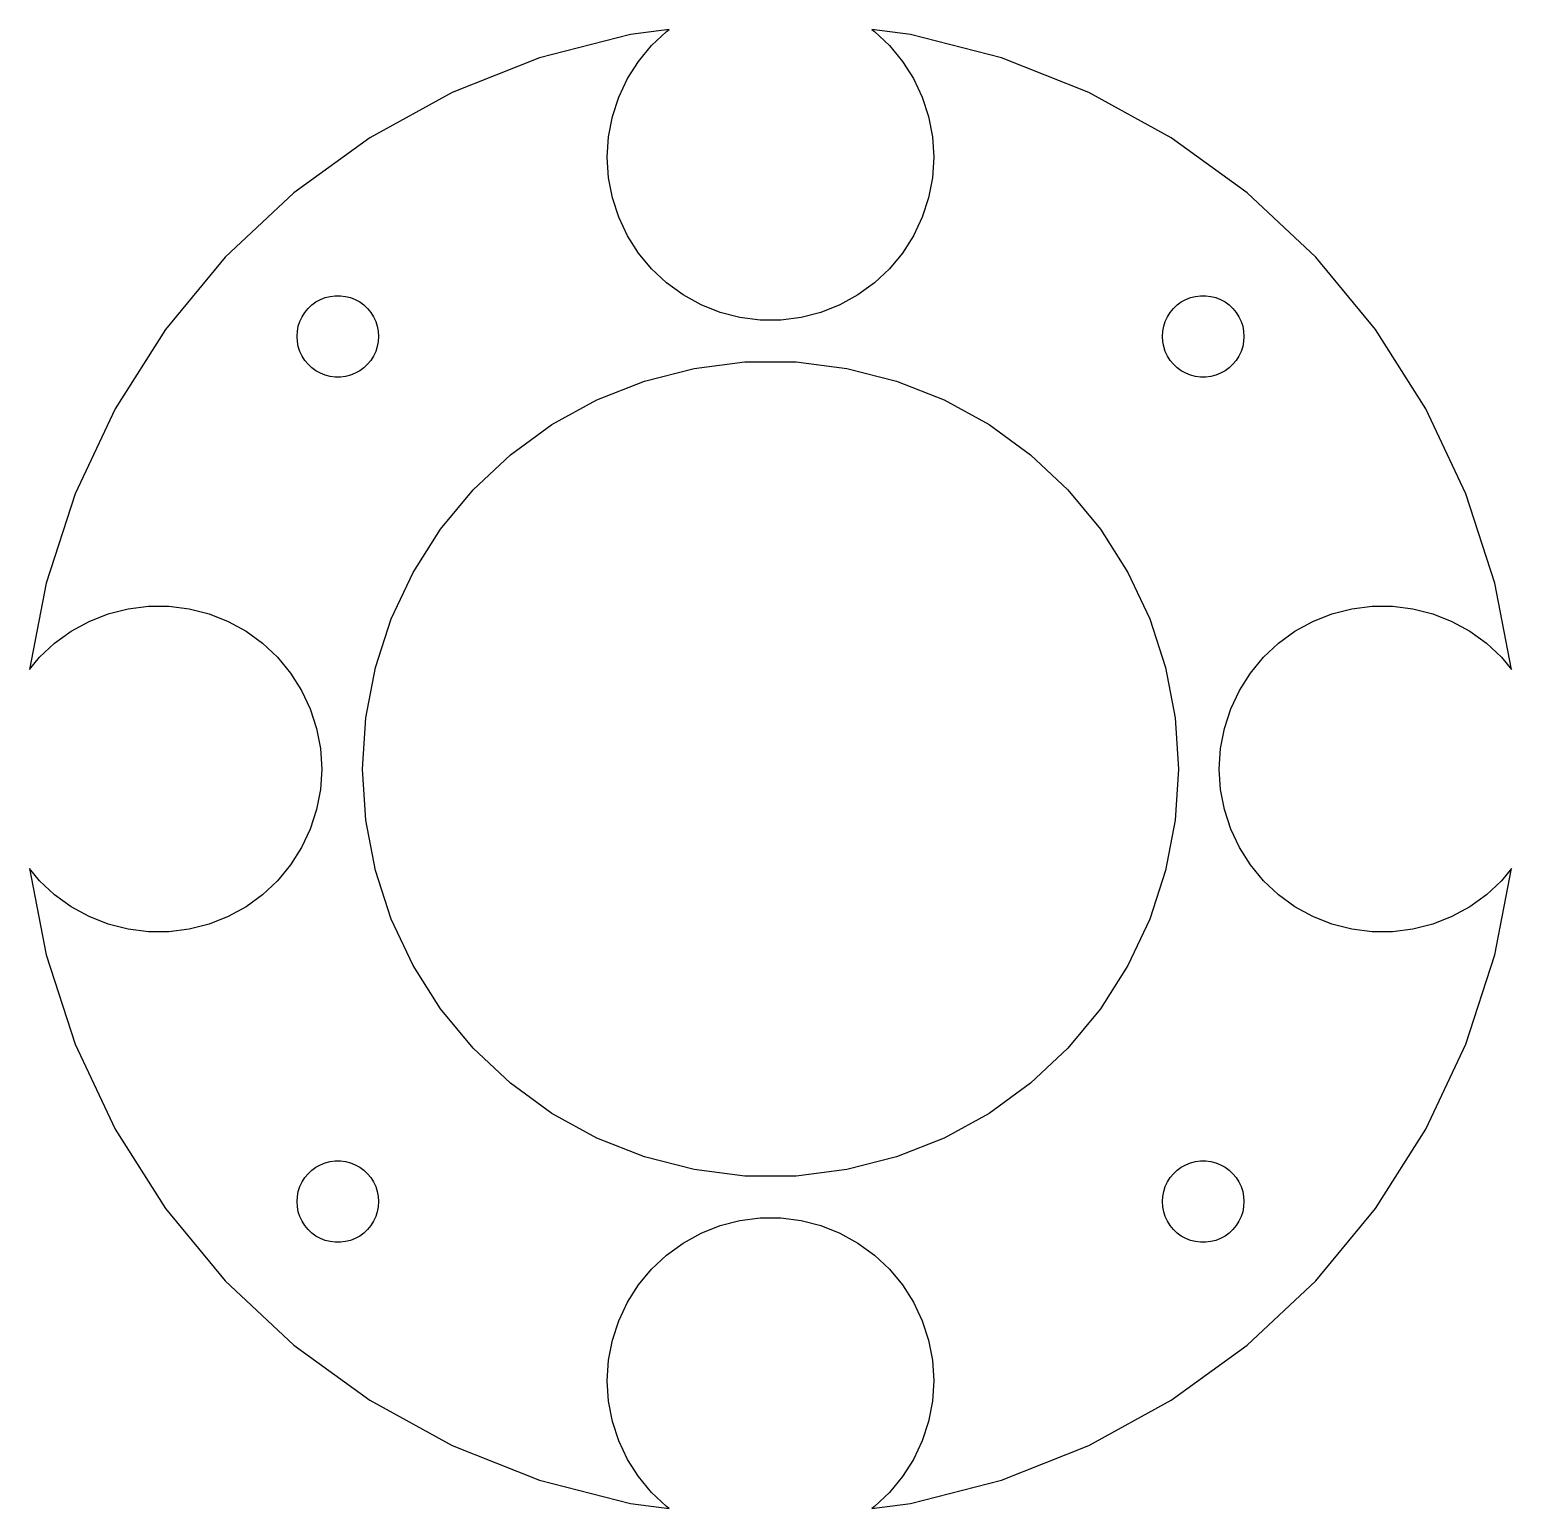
# Model space of a CAD drawing. Header units: metres. Extents: x -27.2 to 27.2, y -27.2 to 27.2.
import ezdxf

# ---------------------------------------------------------------- set-up
doc = ezdxf.new("R2010")
doc.units = ezdxf.units.M

msp = doc.modelspace()

# ---------------------------------------------------------------- linework, layer by layer
for p, q in [((-5.15298, 27.0129), (-8.49796, 26.1541)), ((-3.7285, 27.1928), (-5.15298, 27.0129)), ((-4.37381, 26.6073), (-3.82454, 27.1231)), ((-3.82454, 27.1231), (-3.7285, 27.1928)), ((5.15298, 27.0129), (3.7285, 27.1928)), ((3.7285, 27.1928), (3.82454, 27.1231)), ((3.82454, 27.1231), (4.37381, 26.6073)), ((8.49796, 26.1541), (5.15298, 27.0129)), ((-8.49796, 26.1541), (-11.7089, 24.8827)), ((-4.8541, 26.0267), (-4.37381, 26.6073)), ((4.37381, 26.6073), (4.8541, 26.0267)), ((11.7089, 24.8827), (8.49796, 26.1541)), ((-5.25783, 25.3905), (-4.8541, 26.0267)), ((4.8541, 26.0267), (5.25783, 25.3905)), ((-5.57864, 24.7087), (-5.25783, 25.3905)), ((5.25783, 25.3905), (5.57864, 24.7087)), ((-11.7089, 24.8827), (-14.7352, 23.219)), ((-5.81149, 23.9921), (-5.57864, 24.7087)), ((5.57864, 24.7087), (5.81149, 23.9921)), ((14.7352, 23.219), (11.7089, 24.8827)), ((-5.95268, 23.252), (-5.81149, 23.9921)), ((5.81149, 23.9921), (5.95268, 23.252)), ((-14.7352, 23.219), (-17.5292, 21.1891)), ((-6, 22.5), (-5.95268, 23.252)), ((5.95268, 23.252), (6, 22.5)), ((17.5292, 21.1891), (14.7352, 23.219)), ((-5.95268, 21.748), (-6, 22.5)), ((6, 22.5), (5.95268, 21.748)), ((-5.81149, 21.0079), (-5.95268, 21.748)), ((5.95268, 21.748), (5.81149, 21.0079)), ((-17.5292, 21.1891), (-20.0466, 18.825)), ((-5.57864, 20.2912), (-5.81149, 21.0079)), ((5.81149, 21.0079), (5.57864, 20.2912)), ((20.0466, 18.825), (17.5292, 21.1891)), ((-5.25783, 19.6095), (-5.57864, 20.2912)), ((5.57864, 20.2912), (5.25783, 19.6095)), ((-4.8541, 18.9733), (-5.25783, 19.6095)), ((5.25783, 19.6095), (4.8541, 18.9733)), ((-20.0466, 18.825), (-22.248, 16.1641)), ((-4.37381, 18.3927), (-4.8541, 18.9733)), ((4.8541, 18.9733), (4.37381, 18.3927)), ((22.248, 16.1641), (20.0466, 18.825)), ((-3.82454, 17.8769), (-4.37381, 18.3927)), ((4.37381, 18.3927), (3.82454, 17.8769)), ((-3.21495, 17.434), (-3.82454, 17.8769)), ((3.82454, 17.8769), (3.21495, 17.434)), ((-17.1235, 16.7917), (-17.0034, 16.9368)), ((-17.0034, 16.9368), (-16.8661, 17.0658)), ((-16.8661, 17.0658), (-16.7137, 17.1765)), ((-16.7137, 17.1765), (-16.5487, 17.2672)), ((-16.5487, 17.2672), (-16.3735, 17.3366)), ((-16.3735, 17.3366), (-16.1911, 17.3834)), ((-16.1911, 17.3834), (-16.0042, 17.407)), ((-16.0042, 17.407), (-15.8158, 17.407)), ((-15.8158, 17.407), (-15.6289, 17.3834)), ((-15.6289, 17.3834), (-15.4465, 17.3366)), ((-15.4465, 17.3366), (-15.2713, 17.2672)), ((-15.2713, 17.2672), (-15.1062, 17.1765)), ((-15.1062, 17.1765), (-14.9539, 17.0658)), ((-14.9539, 17.0658), (-14.8165, 16.9368)), ((-14.8165, 16.9368), (-14.6965, 16.7917)), ((-2.55467, 17.071), (-3.21495, 17.434)), ((-1.8541, 16.7937), (-2.55467, 17.071)), ((2.55467, 17.071), (1.8541, 16.7937)), ((3.21495, 17.434), (2.55467, 17.071)), ((14.6965, 16.7917), (14.8165, 16.9368)), ((14.8165, 16.9368), (14.9539, 17.0658)), ((14.9539, 17.0658), (15.1062, 17.1765)), ((15.1062, 17.1765), (15.2713, 17.2672)), ((15.2713, 17.2672), (15.4465, 17.3366)), ((15.4465, 17.3366), (15.6289, 17.3834)), ((15.6289, 17.3834), (15.8158, 17.407)), ((15.8158, 17.407), (16.0042, 17.407)), ((16.0042, 17.407), (16.1911, 17.3834)), ((16.1911, 17.3834), (16.3735, 17.3366)), ((16.3735, 17.3366), (16.5487, 17.2672)), ((16.5487, 17.2672), (16.7137, 17.1765)), ((16.7137, 17.1765), (16.8661, 17.0658)), ((16.8661, 17.0658), (17.0034, 16.9368)), ((17.0034, 16.9368), (17.1235, 16.7917)), ((-17.3629, 16.283), (-17.3047, 16.4622)), ((-17.3047, 16.4622), (-17.2245, 16.6326)), ((-17.2245, 16.6326), (-17.1235, 16.7917)), ((-14.6965, 16.7917), (-14.5955, 16.6326)), ((-14.5955, 16.6326), (-14.5153, 16.4622)), ((-14.5153, 16.4622), (-14.4571, 16.283)), ((-1.12428, 16.6063), (-1.8541, 16.7937)), ((-0.37674, 16.5118), (-1.12428, 16.6063)), ((0.37674, 16.5118), (-0.37674, 16.5118)), ((1.12428, 16.6063), (0.37674, 16.5118)), ((1.8541, 16.7937), (1.12428, 16.6063)), ((14.4571, 16.283), (14.5153, 16.4622)), ((14.5153, 16.4622), (14.5955, 16.6326)), ((14.5955, 16.6326), (14.6965, 16.7917)), ((17.1235, 16.7917), (17.2245, 16.6326)), ((17.2245, 16.6326), (17.3047, 16.4622)), ((17.3047, 16.4622), (17.3629, 16.283)), ((-22.248, 16.1641), (-24.0984, 13.2482)), ((-17.41, 15.91), (-17.3982, 16.098)), ((-17.3982, 15.722), (-17.41, 15.91)), ((-17.3982, 16.098), (-17.3629, 16.283)), ((-14.4571, 16.283), (-14.4218, 16.098)), ((-14.4218, 16.098), (-14.41, 15.91)), ((-14.41, 15.91), (-14.4218, 15.722)), ((14.41, 15.91), (14.4218, 16.098)), ((14.4218, 15.722), (14.41, 15.91)), ((14.4218, 16.098), (14.4571, 16.283)), ((17.3629, 16.283), (17.3982, 16.098)), ((17.3982, 16.098), (17.41, 15.91)), ((17.41, 15.91), (17.3982, 15.722)), ((24.0984, 13.2482), (22.248, 16.1641)), ((-17.3629, 15.537), (-17.3982, 15.722)), ((-17.3047, 15.3578), (-17.3629, 15.537)), ((-17.2245, 15.1874), (-17.3047, 15.3578)), ((-14.5153, 15.3578), (-14.5955, 15.1874)), ((-14.4571, 15.537), (-14.5153, 15.3578)), ((-14.4218, 15.722), (-14.4571, 15.537)), ((14.4571, 15.537), (14.4218, 15.722)), ((14.5153, 15.3578), (14.4571, 15.537)), ((14.5955, 15.1874), (14.5153, 15.3578)), ((17.3047, 15.3578), (17.2245, 15.1874)), ((17.3629, 15.537), (17.3047, 15.3578)), ((17.3982, 15.722), (17.3629, 15.537)), ((-17.1235, 15.0283), (-17.2245, 15.1874)), ((-17.0034, 14.8832), (-17.1235, 15.0283)), ((-16.8661, 14.7542), (-17.0034, 14.8832)), ((-16.7137, 14.6435), (-16.8661, 14.7542)), ((-14.9539, 14.7542), (-15.1062, 14.6435)), ((-14.8165, 14.8832), (-14.9539, 14.7542)), ((-14.6965, 15.0283), (-14.8165, 14.8832)), ((-14.5955, 15.1874), (-14.6965, 15.0283)), ((-4.63525, 14.2658), (-2.81071, 14.7343)), ((-2.81071, 14.7343), (-0.94185, 14.9704)), ((-0.94185, 14.9704), (0.94185, 14.9704)), ((0.94185, 14.9704), (2.81071, 14.7343)), ((2.81071, 14.7343), (4.63525, 14.2658)), ((14.6965, 15.0283), (14.5955, 15.1874)), ((14.8165, 14.8832), (14.6965, 15.0283)), ((14.9539, 14.7542), (14.8165, 14.8832)), ((15.1062, 14.6435), (14.9539, 14.7542)), ((16.8661, 14.7542), (16.7137, 14.6435)), ((17.0034, 14.8832), (16.8661, 14.7542)), ((17.1235, 15.0283), (17.0034, 14.8832)), ((17.2245, 15.1874), (17.1235, 15.0283)), ((-16.5487, 14.5527), (-16.7137, 14.6435)), ((-16.3735, 14.4834), (-16.5487, 14.5527)), ((-16.1911, 14.4366), (-16.3735, 14.4834)), ((-16.0042, 14.4129), (-16.1911, 14.4366)), ((-15.8158, 14.4129), (-16.0042, 14.4129)), ((-15.6289, 14.4366), (-15.8158, 14.4129)), ((-15.4465, 14.4834), (-15.6289, 14.4366)), ((-15.2713, 14.5527), (-15.4465, 14.4834)), ((-15.1062, 14.6435), (-15.2713, 14.5527)), ((-6.38669, 13.5724), (-4.63525, 14.2658)), ((4.63525, 14.2658), (6.38669, 13.5724)), ((15.2713, 14.5527), (15.1062, 14.6435)), ((15.4465, 14.4834), (15.2713, 14.5527)), ((15.6289, 14.4366), (15.4465, 14.4834)), ((15.8158, 14.4129), (15.6289, 14.4366)), ((16.0042, 14.4129), (15.8158, 14.4129)), ((16.1911, 14.4366), (16.0042, 14.4129)), ((16.3735, 14.4834), (16.1911, 14.4366)), ((16.5487, 14.5527), (16.3735, 14.4834)), ((16.7137, 14.6435), (16.5487, 14.5527)), ((-24.0984, 13.2482), (-25.5688, 10.1234)), ((-8.0374, 12.6649), (-6.38669, 13.5724)), ((6.38669, 13.5724), (8.0374, 12.6649)), ((25.5688, 10.1234), (24.0984, 13.2482)), ((-9.56136, 11.5577), (-8.0374, 12.6649)), ((8.0374, 12.6649), (9.56136, 11.5577)), ((-10.9345, 10.2682), (-9.56136, 11.5577)), ((9.56136, 11.5577), (10.9345, 10.2682)), ((-25.5688, 10.1234), (-26.636, 6.83896)), ((-12.1353, 8.81677), (-10.9345, 10.2682)), ((10.9345, 10.2682), (12.1353, 8.81677)), ((26.636, 6.83896), (25.5688, 10.1234)), ((-13.1446, 7.2263), (-12.1353, 8.81677)), ((12.1353, 8.81677), (13.1446, 7.2263)), ((-13.9466, 5.52187), (-13.1446, 7.2263)), ((13.1446, 7.2263), (13.9466, 5.52187)), ((-26.636, 6.83896), (-27.242, 3.66216)), ((27.242, 3.66216), (26.636, 6.83896)), ((-25.0547, 5.42896), (-24.3541, 5.70633)), ((-24.3541, 5.70633), (-23.6243, 5.89372)), ((-23.6243, 5.89372), (-22.8767, 5.98816)), ((-22.8767, 5.98816), (-22.1232, 5.98816)), ((-22.1232, 5.98816), (-21.3757, 5.89372)), ((-21.3757, 5.89372), (-20.6459, 5.70633)), ((-20.6459, 5.70633), (-19.9453, 5.42896)), ((-14.5287, 3.73035), (-13.9466, 5.52187)), ((13.9466, 5.52187), (14.5287, 3.73035)), ((19.9453, 5.42896), (20.6459, 5.70633)), ((20.6459, 5.70633), (21.3757, 5.89372)), ((21.3757, 5.89372), (22.1232, 5.98816)), ((22.1232, 5.98816), (22.8767, 5.98816)), ((22.8767, 5.98816), (23.6243, 5.89372)), ((23.6243, 5.89372), (24.3541, 5.70633)), ((24.3541, 5.70633), (25.0547, 5.42896)), ((-26.3245, 4.62308), (-25.715, 5.06596)), ((-25.715, 5.06596), (-25.0547, 5.42896)), ((-19.9453, 5.42896), (-19.285, 5.06596)), ((-19.285, 5.06596), (-18.6754, 4.62308)), ((18.6754, 4.62308), (19.285, 5.06596)), ((19.285, 5.06596), (19.9453, 5.42896)), ((25.0547, 5.42896), (25.715, 5.06596)), ((25.715, 5.06596), (26.3245, 4.62308)), ((-26.8738, 4.10727), (-26.3245, 4.62308)), ((-18.6754, 4.62308), (-18.1262, 4.10727)), ((18.1262, 4.10727), (18.6754, 4.62308)), ((26.3245, 4.62308), (26.8738, 4.10727)), ((-27.242, 3.66216), (-26.8738, 4.10727)), ((-18.1262, 4.10727), (-17.6459, 3.5267)), ((17.6459, 3.5267), (18.1262, 4.10727)), ((26.8738, 4.10727), (27.242, 3.66216)), ((-17.6459, 3.5267), (-17.2422, 2.89052)), ((-14.8817, 1.87999), (-14.5287, 3.73035)), ((14.5287, 3.73035), (14.8817, 1.87999)), ((17.2422, 2.89052), (17.6459, 3.5267)), ((-17.2422, 2.89052), (-16.9213, 2.20874)), ((16.9213, 2.20874), (17.2422, 2.89052)), ((-16.9213, 2.20874), (-16.6885, 1.49213)), ((16.6885, 1.49213), (16.9213, 2.20874)), ((-15, 0), (-14.8817, 1.87999)), ((14.8817, 1.87999), (15, 0)), ((-16.6885, 1.49213), (-16.5473, 0.752)), ((16.5473, 0.752), (16.6885, 1.49213)), ((-16.5473, 0.752), (-16.5, 0)), ((16.5, 0), (16.5473, 0.752)), ((-16.5, 0), (-16.5473, -0.752)), ((-14.8817, -1.87999), (-15, 0)), ((15, 0), (14.8817, -1.87999)), ((16.5473, -0.752), (16.5, 0)), ((-16.5473, -0.752), (-16.6885, -1.49213)), ((16.6885, -1.49213), (16.5473, -0.752)), ((-16.6885, -1.49213), (-16.9213, -2.20874)), ((16.9213, -2.20874), (16.6885, -1.49213)), ((-14.5287, -3.73035), (-14.8817, -1.87999)), ((14.8817, -1.87999), (14.5287, -3.73035)), ((-16.9213, -2.20874), (-17.2422, -2.89052)), ((17.2422, -2.89052), (16.9213, -2.20874)), ((-17.2422, -2.89052), (-17.6459, -3.5267)), ((17.6459, -3.5267), (17.2422, -2.89052)), ((-26.8738, -4.10727), (-27.242, -3.66216)), ((-27.242, -3.66216), (-26.636, -6.83896)), ((-17.6459, -3.5267), (-18.1262, -4.10727)), ((-13.9466, -5.52187), (-14.5287, -3.73035)), ((14.5287, -3.73035), (13.9466, -5.52187)), ((18.1262, -4.10727), (17.6459, -3.5267)), ((26.636, -6.83896), (27.242, -3.66216)), ((27.242, -3.66216), (26.8738, -4.10727)), ((-26.3245, -4.62308), (-26.8738, -4.10727)), ((-18.1262, -4.10727), (-18.6754, -4.62308)), ((18.6754, -4.62308), (18.1262, -4.10727)), ((26.8738, -4.10727), (26.3245, -4.62308)), ((-25.715, -5.06596), (-26.3245, -4.62308)), ((-18.6754, -4.62308), (-19.285, -5.06596)), ((19.285, -5.06596), (18.6754, -4.62308)), ((26.3245, -4.62308), (25.715, -5.06596)), ((-25.0547, -5.42896), (-25.715, -5.06596)), ((-24.3541, -5.70633), (-25.0547, -5.42896)), ((-19.9453, -5.42896), (-20.6459, -5.70633)), ((-19.285, -5.06596), (-19.9453, -5.42896)), ((19.9453, -5.42896), (19.285, -5.06596)), ((20.6459, -5.70633), (19.9453, -5.42896)), ((25.0547, -5.42896), (24.3541, -5.70633)), ((25.715, -5.06596), (25.0547, -5.42896)), ((-23.6243, -5.89372), (-24.3541, -5.70633)), ((-22.8767, -5.98816), (-23.6243, -5.89372)), ((-22.1232, -5.98816), (-22.8767, -5.98816)), ((-21.3757, -5.89372), (-22.1232, -5.98816)), ((-20.6459, -5.70633), (-21.3757, -5.89372)), ((-13.1446, -7.2263), (-13.9466, -5.52187)), ((13.9466, -5.52187), (13.1446, -7.2263)), ((21.3757, -5.89372), (20.6459, -5.70633)), ((22.1232, -5.98816), (21.3757, -5.89372)), ((22.8767, -5.98816), (22.1232, -5.98816)), ((23.6243, -5.89372), (22.8767, -5.98816)), ((24.3541, -5.70633), (23.6243, -5.89372)), ((-26.636, -6.83896), (-25.5688, -10.1234)), ((25.5688, -10.1234), (26.636, -6.83896)), ((-12.1353, -8.81677), (-13.1446, -7.2263)), ((13.1446, -7.2263), (12.1353, -8.81677)), ((-10.9345, -10.2682), (-12.1353, -8.81677)), ((12.1353, -8.81677), (10.9345, -10.2682)), ((-25.5688, -10.1234), (-24.0984, -13.2482)), ((-9.56136, -11.5577), (-10.9345, -10.2682)), ((10.9345, -10.2682), (9.56136, -11.5577)), ((24.0984, -13.2482), (25.5688, -10.1234)), ((-8.0374, -12.6649), (-9.56136, -11.5577)), ((9.56136, -11.5577), (8.0374, -12.6649)), ((-6.38669, -13.5724), (-8.0374, -12.6649)), ((8.0374, -12.6649), (6.38669, -13.5724)), ((-24.0984, -13.2482), (-22.248, -16.1641)), ((-4.63525, -14.2658), (-6.38669, -13.5724)), ((6.38669, -13.5724), (4.63525, -14.2658)), ((22.248, -16.1641), (24.0984, -13.2482)), ((-16.8661, -14.7542), (-16.7137, -14.6435)), ((-16.7137, -14.6435), (-16.5487, -14.5527)), ((-16.5487, -14.5527), (-16.3735, -14.4834)), ((-16.3735, -14.4834), (-16.1911, -14.4366)), ((-16.1911, -14.4366), (-16.0042, -14.4129)), ((-16.0042, -14.4129), (-15.8158, -14.4129)), ((-15.8158, -14.4129), (-15.6289, -14.4366)), ((-15.6289, -14.4366), (-15.4465, -14.4834)), ((-15.4465, -14.4834), (-15.2713, -14.5527)), ((-15.2713, -14.5527), (-15.1062, -14.6435)), ((-15.1062, -14.6435), (-14.9539, -14.7542)), ((-2.81071, -14.7343), (-4.63525, -14.2658)), ((4.63525, -14.2658), (2.81071, -14.7343)), ((14.9539, -14.7542), (15.1062, -14.6435)), ((15.1062, -14.6435), (15.2713, -14.5527)), ((15.2713, -14.5527), (15.4465, -14.4834)), ((15.4465, -14.4834), (15.6289, -14.4366)), ((15.6289, -14.4366), (15.8158, -14.4129)), ((15.8158, -14.4129), (16.0042, -14.4129)), ((16.0042, -14.4129), (16.1911, -14.4366)), ((16.1911, -14.4366), (16.3735, -14.4834)), ((16.3735, -14.4834), (16.5487, -14.5527)), ((16.5487, -14.5527), (16.7137, -14.6435)), ((16.7137, -14.6435), (16.8661, -14.7542)), ((-17.3047, -15.3578), (-17.2245, -15.1874)), ((-17.2245, -15.1874), (-17.1235, -15.0283)), ((-17.1235, -15.0283), (-17.0034, -14.8832)), ((-17.0034, -14.8832), (-16.8661, -14.7542)), ((-14.9539, -14.7542), (-14.8165, -14.8832)), ((-14.8165, -14.8832), (-14.6965, -15.0283)), ((-14.6965, -15.0283), (-14.5955, -15.1874)), ((-14.5955, -15.1874), (-14.5153, -15.3578)), ((-0.94185, -14.9704), (-2.81071, -14.7343)), ((0.94185, -14.9704), (-0.94185, -14.9704)), ((2.81071, -14.7343), (0.94185, -14.9704)), ((14.5153, -15.3578), (14.5955, -15.1874)), ((14.5955, -15.1874), (14.6965, -15.0283)), ((14.6965, -15.0283), (14.8165, -14.8832)), ((14.8165, -14.8832), (14.9539, -14.7542)), ((16.8661, -14.7542), (17.0034, -14.8832)), ((17.0034, -14.8832), (17.1235, -15.0283)), ((17.1235, -15.0283), (17.2245, -15.1874)), ((17.2245, -15.1874), (17.3047, -15.3578)), ((-17.41, -15.91), (-17.3982, -15.722)), ((-17.3982, -15.722), (-17.3629, -15.537)), ((-17.3629, -15.537), (-17.3047, -15.3578)), ((-14.5153, -15.3578), (-14.4571, -15.537)), ((-14.4571, -15.537), (-14.4218, -15.722)), ((-14.4218, -15.722), (-14.41, -15.91)), ((14.41, -15.91), (14.4218, -15.722)), ((14.4218, -15.722), (14.4571, -15.537)), ((14.4571, -15.537), (14.5153, -15.3578)), ((17.3047, -15.3578), (17.3629, -15.537)), ((17.3629, -15.537), (17.3982, -15.722)), ((17.3982, -15.722), (17.41, -15.91)), ((-22.248, -16.1641), (-20.0466, -18.825)), ((-17.3982, -16.098), (-17.41, -15.91)), ((-17.3629, -16.283), (-17.3982, -16.098)), ((-17.3047, -16.4622), (-17.3629, -16.283)), ((-14.4571, -16.283), (-14.5153, -16.4622)), ((-14.4218, -16.098), (-14.4571, -16.283)), ((-14.41, -15.91), (-14.4218, -16.098)), ((14.4218, -16.098), (14.41, -15.91)), ((14.4571, -16.283), (14.4218, -16.098)), ((14.5153, -16.4622), (14.4571, -16.283)), ((17.3629, -16.283), (17.3047, -16.4622)), ((17.3982, -16.098), (17.3629, -16.283)), ((17.41, -15.91), (17.3982, -16.098)), ((20.0466, -18.825), (22.248, -16.1641)), ((-17.2245, -16.6326), (-17.3047, -16.4622)), ((-17.1235, -16.7917), (-17.2245, -16.6326)), ((-17.0034, -16.9368), (-17.1235, -16.7917)), ((-14.6965, -16.7917), (-14.8165, -16.9368)), ((-14.5955, -16.6326), (-14.6965, -16.7917)), ((-14.5153, -16.4622), (-14.5955, -16.6326)), ((-2.55467, -17.071), (-1.8541, -16.7937)), ((-1.8541, -16.7937), (-1.12428, -16.6063)), ((-1.12428, -16.6063), (-0.37674, -16.5118)), ((-0.37674, -16.5118), (0.37674, -16.5118)), ((0.37674, -16.5118), (1.12428, -16.6063)), ((1.12428, -16.6063), (1.8541, -16.7937)), ((1.8541, -16.7937), (2.55467, -17.071)), ((14.5955, -16.6326), (14.5153, -16.4622)), ((14.6965, -16.7917), (14.5955, -16.6326)), ((14.8165, -16.9368), (14.6965, -16.7917)), ((17.1235, -16.7917), (17.0034, -16.9368)), ((17.2245, -16.6326), (17.1235, -16.7917)), ((17.3047, -16.4622), (17.2245, -16.6326)), ((-16.8661, -17.0658), (-17.0034, -16.9368)), ((-16.7137, -17.1765), (-16.8661, -17.0658)), ((-16.5487, -17.2672), (-16.7137, -17.1765)), ((-16.3735, -17.3366), (-16.5487, -17.2672)), ((-16.1911, -17.3834), (-16.3735, -17.3366)), ((-16.0042, -17.407), (-16.1911, -17.3834)), ((-15.8158, -17.407), (-16.0042, -17.407)), ((-15.6289, -17.3834), (-15.8158, -17.407)), ((-15.4465, -17.3366), (-15.6289, -17.3834)), ((-15.2713, -17.2672), (-15.4465, -17.3366)), ((-15.1062, -17.1765), (-15.2713, -17.2672)), ((-14.9539, -17.0658), (-15.1062, -17.1765)), ((-14.8165, -16.9368), (-14.9539, -17.0658)), ((-3.82454, -17.8769), (-3.21495, -17.434)), ((-3.21495, -17.434), (-2.55467, -17.071)), ((2.55467, -17.071), (3.21495, -17.434)), ((3.21495, -17.434), (3.82454, -17.8769)), ((14.9539, -17.0658), (14.8165, -16.9368)), ((15.1062, -17.1765), (14.9539, -17.0658)), ((15.2713, -17.2672), (15.1062, -17.1765)), ((15.4465, -17.3366), (15.2713, -17.2672)), ((15.6289, -17.3834), (15.4465, -17.3366)), ((15.8158, -17.407), (15.6289, -17.3834)), ((16.0042, -17.407), (15.8158, -17.407)), ((16.1911, -17.3834), (16.0042, -17.407)), ((16.3735, -17.3366), (16.1911, -17.3834)), ((16.5487, -17.2672), (16.3735, -17.3366)), ((16.7137, -17.1765), (16.5487, -17.2672)), ((16.8661, -17.0658), (16.7137, -17.1765)), ((17.0034, -16.9368), (16.8661, -17.0658)), ((-4.37381, -18.3927), (-3.82454, -17.8769)), ((3.82454, -17.8769), (4.37381, -18.3927)), ((-4.8541, -18.9733), (-4.37381, -18.3927)), ((4.37381, -18.3927), (4.8541, -18.9733)), ((-20.0466, -18.825), (-17.5292, -21.1891)), ((-5.25783, -19.6095), (-4.8541, -18.9733)), ((4.8541, -18.9733), (5.25783, -19.6095)), ((17.5292, -21.1891), (20.0466, -18.825)), ((-5.57864, -20.2912), (-5.25783, -19.6095)), ((5.25783, -19.6095), (5.57864, -20.2912)), ((-5.81149, -21.0079), (-5.57864, -20.2912)), ((5.57864, -20.2912), (5.81149, -21.0079)), ((-17.5292, -21.1891), (-14.7352, -23.219)), ((-5.95268, -21.748), (-5.81149, -21.0079)), ((5.81149, -21.0079), (5.95268, -21.748)), ((14.7352, -23.219), (17.5292, -21.1891)), ((-6, -22.5), (-5.95268, -21.748)), ((5.95268, -21.748), (6, -22.5)), ((-5.95268, -23.252), (-6, -22.5)), ((6, -22.5), (5.95268, -23.252)), ((-14.7352, -23.219), (-11.7089, -24.8827)), ((-5.81149, -23.9921), (-5.95268, -23.252)), ((5.95268, -23.252), (5.81149, -23.9921)), ((11.7089, -24.8827), (14.7352, -23.219)), ((-5.57864, -24.7087), (-5.81149, -23.9921)), ((5.81149, -23.9921), (5.57864, -24.7087)), ((-11.7089, -24.8827), (-8.49796, -26.1541)), ((-5.25783, -25.3905), (-5.57864, -24.7087)), ((5.57864, -24.7087), (5.25783, -25.3905)), ((8.49796, -26.1541), (11.7089, -24.8827)), ((-4.8541, -26.0267), (-5.25783, -25.3905)), ((5.25783, -25.3905), (4.8541, -26.0267)), ((-4.37381, -26.6073), (-4.8541, -26.0267)), ((4.8541, -26.0267), (4.37381, -26.6073)), ((-8.49796, -26.1541), (-5.15298, -27.0129)), ((-3.82454, -27.1231), (-4.37381, -26.6073)), ((4.37381, -26.6073), (3.82454, -27.1231)), ((5.15298, -27.0129), (8.49796, -26.1541)), ((-5.15298, -27.0129), (-3.7285, -27.1928)), ((-3.7285, -27.1928), (-3.82454, -27.1231)), ((3.7285, -27.1928), (5.15298, -27.0129)), ((3.82454, -27.1231), (3.7285, -27.1928))]:
    msp.add_line(p, q)

doc.saveas('drawing.dxf')
